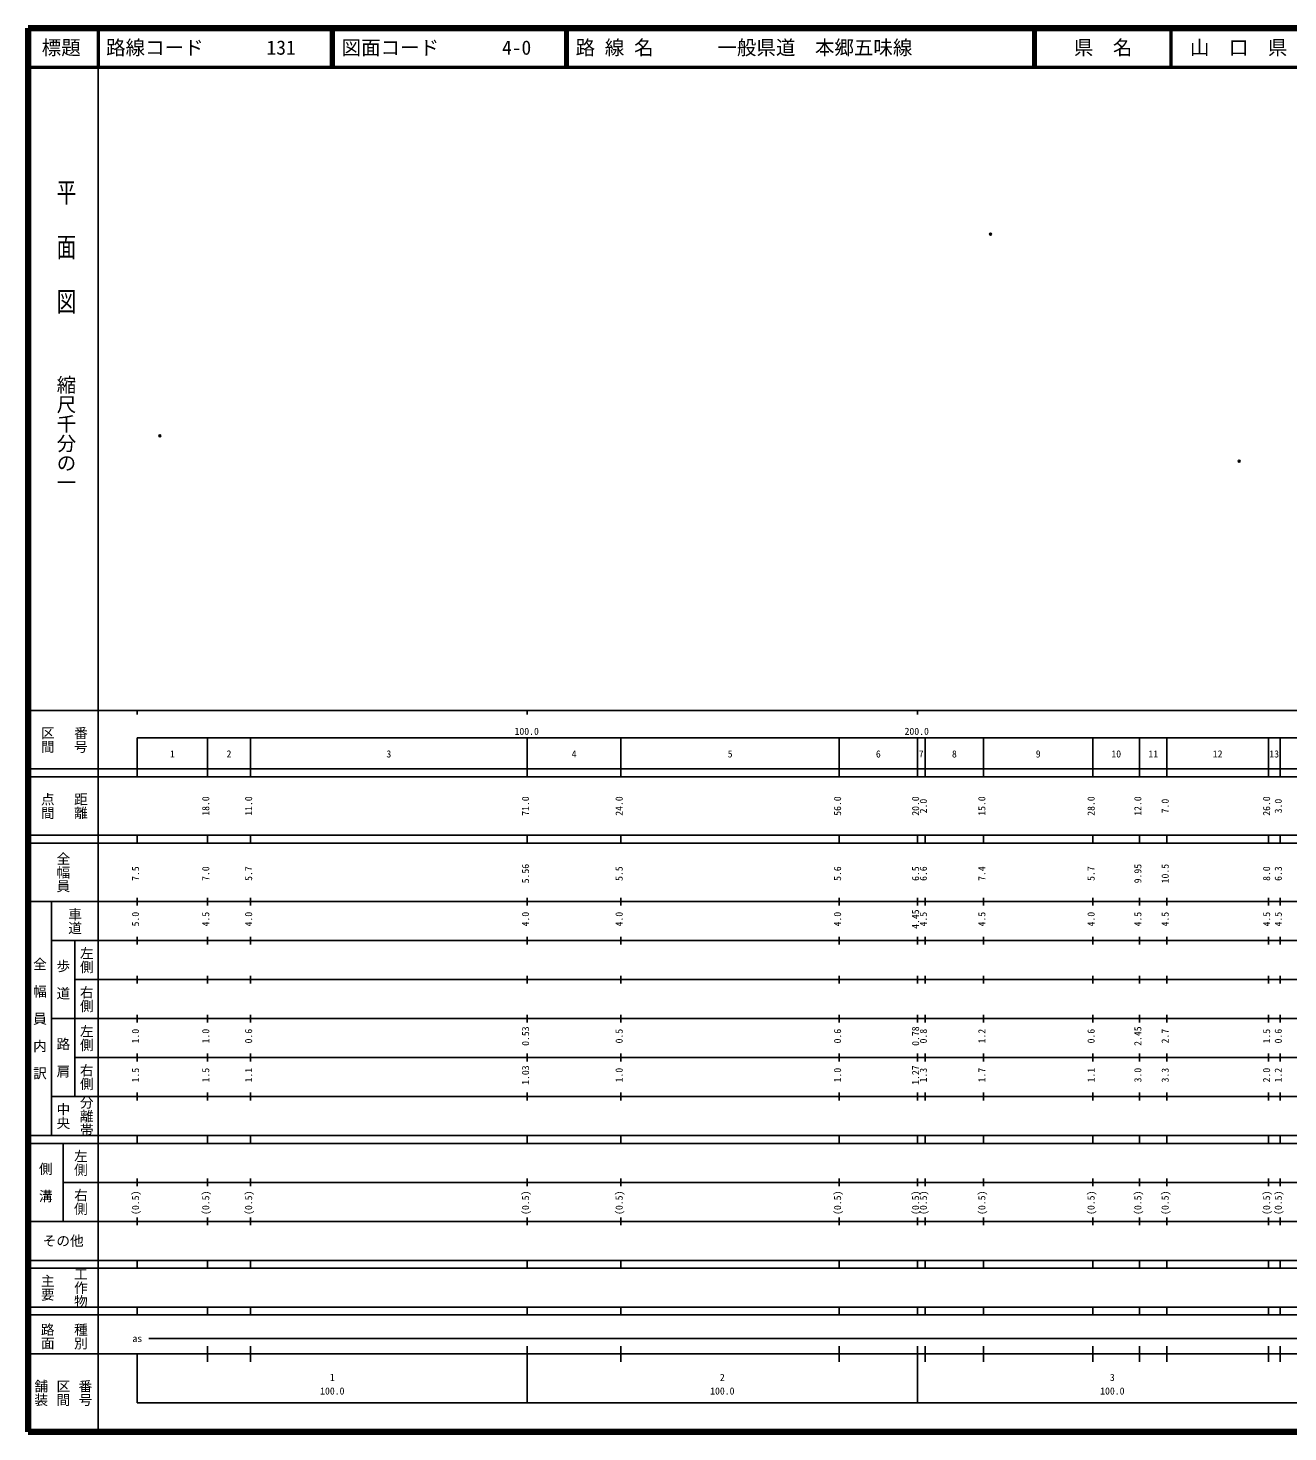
# Model space of a CAD drawing. Units: millimetres on the paper. Extents: x 40 to 680, y 20 to 380.
# Drawn here: x 40 to 363, y 20 to 380 of the extents above; entities that cross this region are included whole.
import ezdxf
from ezdxf.enums import TextEntityAlignment as Align

# ---------------------------------------------------------------- set-up
doc = ezdxf.new("R2010")
doc.units = ezdxf.units.MM
doc.header["$PDMODE"] = 32
doc.header["$PDSIZE"] = 0.5
doc.layers.add('M-OTRS', color=6, linetype='Continuous')
doc.layers.add('M-TTL-TXT', color=7, linetype='Continuous')
for name, color, linetype, lineweight in [('M-TTL', 2, 'Continuous', 140), ('M-TTL-BAND', 7, 'Continuous', 25), ('M-TTL-LINE', 7, 'Continuous', 50)]:
    doc.layers.add(name, color=color, linetype=linetype, lineweight=lineweight)
doc.styles.add('@ＭＳ ゴシック', font='')
doc.styles.add('ＭＳ ゴシック', font='')
doc.styles.get('@ＭＳ ゴシック').set_extended_font_data('@MS Gothic')
doc.styles.get('ＭＳ ゴシック').set_extended_font_data('MS Gothic')

msp = doc.modelspace()

# ---------------------------------------------------------------- linework, layer by layer
at = {"layer": 'M-OTRS'}
for p in [(286.778, 327.178), (73.812, 275.469), (350.525, 268.928)]:
    msp.add_point(p, dxfattribs=at)
at = {"layer": 'M-TTL'}
for p, q in [((40, 380), (40, 20)), ((680, 380), (40, 380)), ((40, 20), (680, 20))]:
    msp.add_line(p, q, dxfattribs=at)
at = {"layer": 'M-TTL-BAND'}
for p, q in [((58, 370), (58, 20)), ((40, 205), (579, 205)), ((68, 205), (68, 204)), ((168, 205), (168, 204)), ((268, 205), (268, 204)), ((68, 198), (579, 198)), ((68, 198), (68, 188)), ((86, 188), (86, 198)), ((97, 188), (97, 198)), ((168, 188), (168, 198)), ((192, 188), (192, 198)), ((248, 188), (248, 198)), ((268, 188), (268, 198)), ((270, 188), (270, 198)), ((285, 188), (285, 198)), ((313, 188), (313, 198)), ((325, 188), (325, 198)), ((332, 188), (332, 198)), ((358, 188), (358, 198)), ((361, 188), (361, 198)), ((40, 190), (579, 190)), ((40, 188), (579, 188)), ((40, 173), (579, 173)), ((68, 171), (68, 173)), ((86, 171), (86, 173)), ((97, 171), (97, 173)), ((168, 171), (168, 173)), ((192, 171), (192, 173)), ((248, 171), (248, 173)), ((268, 171), (268, 173)), ((270, 171), (270, 173)), ((285, 171), (285, 173)), ((313, 171), (313, 173)), ((325, 171), (325, 173)), ((332, 171), (332, 173)), ((358, 171), (358, 173)), ((361, 171), (361, 173)), ((40, 171), (579, 171)), ((40, 156), (579, 156)), ((46, 96), (46, 156)), ((68, 155), (68, 157)), ((86, 155), (86, 157)), ((97, 155), (97, 157)), ((168, 155), (168, 157)), ((192, 155), (192, 157)), ((248, 155), (248, 157)), ((268, 155), (268, 157)), ((270, 155), (270, 157)), ((285, 155), (285, 157)), ((313, 155), (313, 157)), ((325, 155), (325, 157)), ((332, 155), (332, 157)), ((358, 155), (358, 157)), ((361, 155), (361, 157)), ((46, 146), (579, 146)), ((52, 146), (52, 106)), ((68, 145), (68, 147)), ((86, 145), (86, 147)), ((97, 145), (97, 147)), ((168, 145), (168, 147)), ((192, 145), (192, 147)), ((248, 145), (248, 147)), ((268, 145), (268, 147)), ((270, 145), (270, 147)), ((285, 145), (285, 147)), ((313, 145), (313, 147)), ((325, 145), (325, 147)), ((332, 145), (332, 147)), ((358, 145), (358, 147)), ((361, 145), (361, 147)), ((68, 135), (68, 137)), ((86, 135), (86, 137)), ((97, 135), (97, 137)), ((168, 135), (168, 137)), ((192, 135), (192, 137)), ((248, 135), (248, 137)), ((268, 135), (268, 137)), ((270, 135), (270, 137)), ((285, 135), (285, 137)), ((313, 135), (313, 137)), ((325, 135), (325, 137)), ((332, 135), (332, 137)), ((358, 135), (358, 137)), ((361, 135), (361, 137)), ((52, 136), (579, 136)), ((46, 126), (579, 126)), ((68, 125), (68, 127)), ((86, 125), (86, 127)), ((97, 125), (97, 127)), ((168, 125), (168, 127)), ((192, 125), (192, 127)), ((248, 125), (248, 127)), ((268, 125), (268, 127)), ((270, 125), (270, 127)), ((285, 125), (285, 127)), ((313, 125), (313, 127)), ((325, 125), (325, 127)), ((332, 125), (332, 127)), ((358, 125), (358, 127)), ((361, 125), (361, 127)), ((52, 116), (579, 116)), ((68, 115), (68, 117)), ((86, 115), (86, 117)), ((97, 115), (97, 117)), ((168, 115), (168, 117)), ((192, 115), (192, 117)), ((248, 115), (248, 117)), ((268, 115), (268, 117)), ((270, 115), (270, 117)), ((285, 115), (285, 117)), ((313, 115), (313, 117)), ((325, 115), (325, 117)), ((332, 115), (332, 117)), ((358, 115), (358, 117)), ((361, 115), (361, 117)), ((46, 106), (579, 106)), ((68, 105), (68, 107)), ((86, 105), (86, 107)), ((97, 105), (97, 107)), ((168, 105), (168, 107)), ((192, 105), (192, 107)), ((248, 105), (248, 107)), ((268, 105), (268, 107)), ((270, 105), (270, 107)), ((285, 105), (285, 107)), ((313, 105), (313, 107)), ((325, 105), (325, 107)), ((332, 105), (332, 107)), ((358, 105), (358, 107)), ((361, 105), (361, 107)), ((40, 96), (579, 96)), ((40, 94), (579, 94)), ((49, 94), (49, 74)), ((68, 94), (68, 96)), ((86, 94), (86, 96)), ((97, 94), (97, 96)), ((168, 94), (168, 96)), ((192, 94), (192, 96)), ((248, 94), (248, 96)), ((268, 94), (268, 96)), ((270, 94), (270, 96)), ((285, 94), (285, 96)), ((313, 94), (313, 96)), ((325, 94), (325, 96)), ((332, 94), (332, 96)), ((358, 94), (358, 96)), ((361, 94), (361, 96)), ((49, 84), (579, 84)), ((68, 83), (68, 85)), ((86, 83), (86, 85)), ((97, 83), (97, 85)), ((168, 83), (168, 85)), ((192, 83), (192, 85)), ((248, 83), (248, 85)), ((268, 83), (268, 85)), ((270, 83), (270, 85)), ((285, 83), (285, 85)), ((313, 83), (313, 85)), ((325, 83), (325, 85)), ((332, 83), (332, 85)), ((358, 83), (358, 85)), ((361, 83), (361, 85)), ((40, 74), (579, 74)), ((68, 73), (68, 75)), ((86, 73), (86, 75)), ((97, 73), (97, 75)), ((168, 73), (168, 75)), ((192, 73), (192, 75)), ((248, 73), (248, 75)), ((268, 73), (268, 75)), ((270, 73), (270, 75)), ((285, 73), (285, 75)), ((313, 73), (313, 75)), ((325, 73), (325, 75)), ((332, 73), (332, 75)), ((358, 73), (358, 75)), ((361, 73), (361, 75)), ((40, 64), (579, 64)), ((40, 62), (579, 62)), ((68, 62), (68, 64)), ((86, 62), (86, 64)), ((97, 62), (97, 64)), ((168, 62), (168, 64)), ((192, 62), (192, 64)), ((248, 62), (248, 64)), ((268, 62), (268, 64)), ((270, 62), (270, 64)), ((285, 62), (285, 64)), ((313, 62), (313, 64)), ((325, 62), (325, 64)), ((332, 62), (332, 64)), ((358, 62), (358, 64)), ((361, 62), (361, 64)), ((40, 52), (579, 52)), ((68, 50), (68, 52)), ((86, 50), (86, 52)), ((97, 50), (97, 52)), ((168, 50), (168, 52)), ((192, 50), (192, 52)), ((248, 50), (248, 52)), ((268, 50), (268, 52)), ((270, 50), (270, 52)), ((285, 50), (285, 52)), ((313, 50), (313, 52)), ((325, 50), (325, 52)), ((332, 50), (332, 52)), ((358, 50), (358, 52)), ((361, 50), (361, 52)), ((40, 50), (579, 50)), ((71, 44), (535, 44)), ((40, 40), (579, 40)), ((68, 40), (68, 27.5)), ((86, 38), (86, 42)), ((97, 38), (97, 42)), ((168, 27.5), (168, 42)), ((192, 38), (192, 42)), ((248, 38), (248, 42)), ((268, 27.5), (268, 42)), ((270, 38), (270, 42)), ((285, 38), (285, 42)), ((313, 38), (313, 42)), ((325, 38), (325, 42)), ((332, 38), (332, 42)), ((358, 38), (358, 42)), ((361, 38), (361, 42)), ((68, 27.5), (579, 27.5))]:
    msp.add_line(p, q, dxfattribs=at)
at = {"layer": 'M-TTL-LINE'}
for p, q in [((58, 380), (58, 370)), ((117.75, 380), (117.75, 370)), ((118.25, 380), (118.25, 370)), ((177.75, 380), (177.75, 370)), ((178.25, 380), (178.25, 370)), ((297.75, 380), (297.75, 370)), ((298.25, 380), (298.25, 370)), ((333, 380), (333, 370)), ((40, 370), (680, 370))]:
    msp.add_line(p, q, dxfattribs=at)

# ---------------------------------------------------------------- texts
at = {"layer": 'M-TTL-BAND', "style": '@ＭＳ ゴシック', "width": 1.4}
msp.add_text('平  面  図', height=3.666, rotation=270, dxfattribs=at).set_placement((49.777, 306.475), align=Align.MIDDLE_RIGHT)
at = {"layer": 'M-TTL-BAND', "style": '@ＭＳ ゴシック'}
msp.add_text('縮尺千分の一', height=3.666, rotation=270, dxfattribs=at).set_placement((49.777, 261.03), align=Align.MIDDLE_RIGHT)
for s, p in [('区間', (45, 197.5)), ('番号', (53.5, 197.5)), ('点間', (45, 180.5)), ('距離', (53.5, 180.5)), ('全幅員', (49, 163.5)), ('車道', (52, 151)), ('左側', (55, 141)), ('全\u3000幅\u3000員\u3000内\u3000訳', (43, 126)), ('歩\u3000道', (49, 136)), ('右側', (55, 131)), ('左側', (55, 121)), ('路\u3000肩', (49, 116)), ('右側', (55, 111)), ('分離帯', (55, 101)), ('中央', (49, 101)), ('左側', (53.5, 89)), ('側\u3000溝', (44.5, 84)), ('右側', (53.5, 79)), ('工作物', (53.5, 57)), ('主要', (45, 57)), ('路面', (45, 44.5)), ('種別', (53.5, 44.5)), ('舗装', (43.333, 30)), ('区間', (49, 30)), ('番号', (54.667, 30))]:
    msp.add_text(s, height=2.566, rotation=270, dxfattribs=at).set_placement(p, align=Align.MIDDLE_CENTER)
at = {"layer": 'M-TTL-BAND', "style": 'ＭＳ ゴシック'}
for s, p in [('100.0', (167.844, 198.195)), ('200.0', (267.844, 198.195)), ('1', (77, 192.405)), ('2', (91.5, 192.405)), ('3', (132.5, 192.405)), ('4', (180, 192.405)), ('5', (220, 192.405)), ('6', (258, 192.405)), ('7', (269, 192.405)), ('8', (277.5, 192.405)), ('9', (299, 192.405)), ('10', (319, 192.405)), ('11', (328.5, 192.405)), ('12', (345, 192.405)), ('13', (359.5, 192.405)), ('as', (68, 42.5)), ('1', (118, 32.523)), ('2', (218, 32.523)), ('3', (318, 32.523)), ('100.0', (118, 29.033)), ('100.0', (218, 29.033)), ('100.0', (318, 29.033))]:
    msp.add_text(s, height=1.833, dxfattribs=at).set_placement(p, align=Align.BOTTOM_CENTER)
for s, p in [('18.0', (87, 180.5)), ('11.0', (98, 180.5)), ('71.0', (169, 180.5)), ('24.0', (193, 180.5)), ('56.0', (249, 180.5)), ('20.0', (269, 180.5)), ('2.0', (271, 180.5)), ('15.0', (286, 180.5)), ('28.0', (314, 180.5)), ('12.0', (326, 180.5)), ('7.0', (333, 180.5)), ('26.0', (359, 180.5)), ('3.0', (362, 180.5)), ('7.5', (69, 163.174)), ('7.0', (87, 163.174)), ('5.7', (98, 163.174)), ('5.56', (169, 163.174)), ('5.5', (193, 163.174)), ('5.6', (249, 163.174)), ('6.5', (269, 163.174)), ('6.6', (271, 163.174)), ('7.4', (286, 163.174)), ('5.7', (314, 163.174)), ('9.95', (326, 163.174)), ('10.5', (333, 163.174)), ('8.0', (359, 163.174)), ('6.3', (362, 163.174)), ('5.0', (69, 151.5)), ('4.5', (87, 151.5)), ('4.0', (98, 151.5)), ('4.0', (169, 151.5)), ('4.0', (193, 151.5)), ('4.0', (249, 151.5)), ('4.45', (269, 151.5)), ('4.5', (271, 151.5)), ('4.5', (286, 151.5)), ('4.0', (314, 151.5)), ('4.5', (326, 151.5)), ('4.5', (333, 151.5)), ('4.5', (359, 151.5)), ('4.5', (362, 151.5)), ('1.0', (69, 121.5)), ('1.0', (87, 121.5)), ('0.6', (98, 121.5)), ('0.53', (169, 121.5)), ('0.5', (193, 121.5)), ('0.6', (249, 121.5)), ('0.78', (269, 121.5)), ('0.8', (271, 121.5)), ('1.2', (286, 121.5)), ('0.6', (314, 121.5)), ('2.45', (326, 121.5)), ('2.7', (333, 121.5)), ('1.5', (359, 121.5)), ('0.6', (362, 121.5)), ('1.5', (69, 111.5)), ('1.5', (87, 111.5)), ('1.1', (98, 111.5)), ('1.03', (169, 111.5)), ('1.0', (193, 111.5)), ('1.0', (249, 111.5)), ('1.27', (269, 111.5)), ('1.3', (271, 111.5)), ('1.7', (286, 111.5)), ('1.1', (314, 111.5)), ('3.0', (326, 111.5)), ('3.3', (333, 111.5)), ('2.0', (359, 111.5)), ('1.2', (362, 111.5)), ('(0.5)', (69, 78.764)), ('(0.5)', (87, 78.764)), ('(0.5)', (98, 78.764)), ('(0.5)', (169, 78.764)), ('(0.5)', (193, 78.764)), ('(0.5)', (249, 78.764)), ('(0.5)', (269, 78.764)), ('(0.5)', (271, 78.764)), ('(0.5)', (286, 78.764)), ('(0.5)', (314, 78.764)), ('(0.5)', (326, 78.764)), ('(0.5)', (333, 78.764)), ('(0.5)', (359, 78.764)), ('(0.5)', (362, 78.764))]:
    msp.add_text(s, height=1.833, rotation=90, dxfattribs=at).set_placement(p, align=Align.BOTTOM_CENTER)
msp.add_text('その他', height=2.566, dxfattribs=at).set_placement((49, 69), align=Align.MIDDLE_CENTER)
at = {"layer": 'M-TTL-TXT', "style": 'ＭＳ ゴシック'}
for s, p in [('標題', (48.5, 375)), ('県\u3000名', (315.625, 375)), ('山\u3000口\u3000県', (350.375, 375))]:
    msp.add_text(s, height=3.666, dxfattribs=at).set_placement(p, align=Align.MIDDLE_CENTER)
for s, p in [('路線コード', (60, 375)), ('131', (101.142, 375)), ('図面コード', (120.38, 375)), ('4-0', (161.521, 375)), ('路 線 名', (180.38, 375)), ('一般県道\u3000本郷五味線', (216.734, 375))]:
    msp.add_text(s, height=3.666, dxfattribs=at).set_placement(p, align=Align.MIDDLE_LEFT)

doc.saveas('drawing.dxf')
